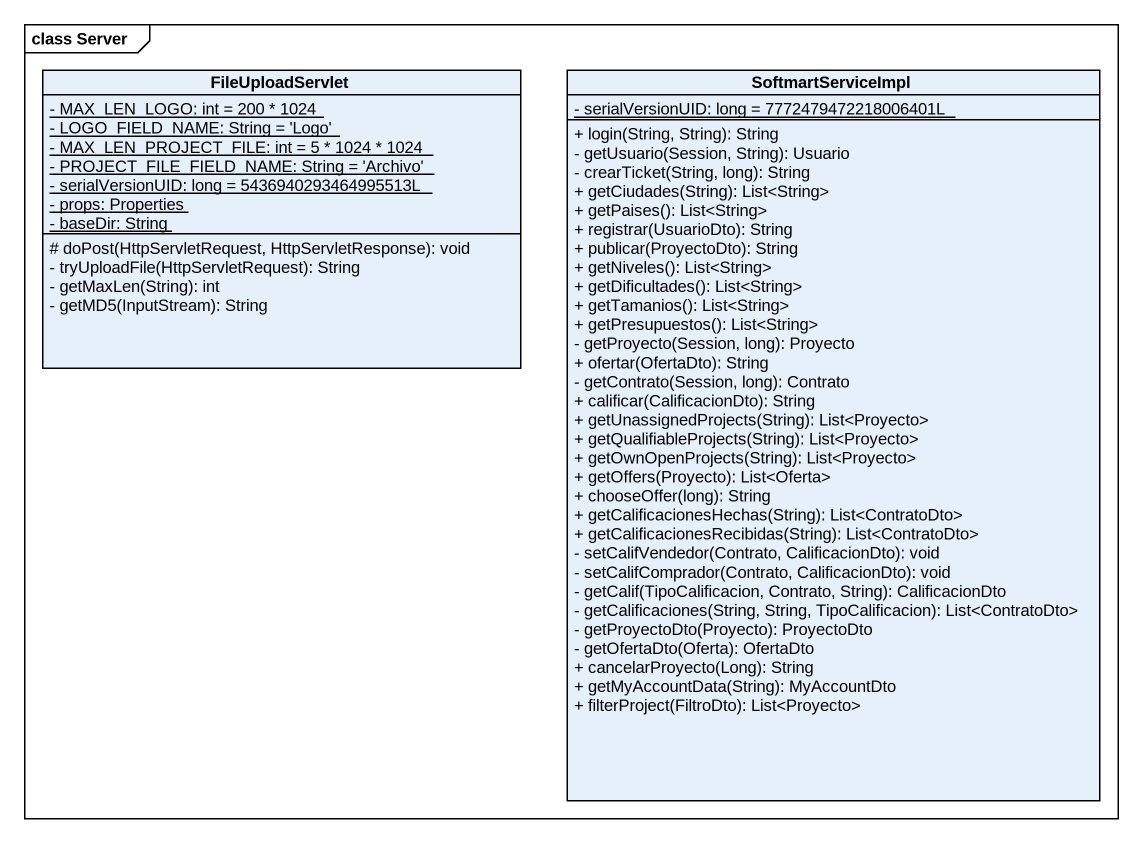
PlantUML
@startuml
mainframe class Server
hide circle
hide empty members
skinparam classAttributeIconSize 0
class FileUploadServlet {
  {static} - MAX_LEN_LOGO: int = 200 * 1024
  {static} - LOGO_FIELD_NAME: String = 'Logo'
  {static} - MAX_LEN_PROJECT_FILE: int = 5 * 1024 * 1024
  {static} - PROJECT_FILE_FIELD_NAME: String = 'Archivo'
  {static} - serialVersionUID: long = 5436940293464995513L
  {static} - props: Properties
  {static} - baseDir: String
  # doPost(HttpServletRequest, HttpServletResponse): void
  - tryUploadFile(HttpServletRequest): String
  - getMaxLen(String): int
  - getMD5(InputStream): String
}
class SoftmartServiceImpl {
  {static} - serialVersionUID: long = 7772479472218006401L
  + login(String, String): String
  - getUsuario(Session, String): Usuario
  - crearTicket(String, long): String
  + getCiudades(String): List<String>
  + getPaises(): List<String>
  + registrar(UsuarioDto): String
  + publicar(ProyectoDto): String
  + getNiveles(): List<String>
  + getDificultades(): List<String>
  + getTamanios(): List<String>
  + getPresupuestos(): List<String>
  - getProyecto(Session, long): Proyecto
  + ofertar(OfertaDto): String
  - getContrato(Session, long): Contrato
  + calificar(CalificacionDto): String
  + getUnassignedProjects(String): List<Proyecto>
  + getQualifiableProjects(String): List<Proyecto>
  + getOwnOpenProjects(String): List<Proyecto>
  + getOffers(Proyecto): List<Oferta>
  + chooseOffer(long): String
  + getCalificacionesHechas(String): List<ContratoDto>
  + getCalificacionesRecibidas(String): List<ContratoDto>
  - setCalifVendedor(Contrato, CalificacionDto): void
  - setCalifComprador(Contrato, CalificacionDto): void
  - getCalif(TipoCalificacion, Contrato, String): CalificacionDto
  - getCalificaciones(String, String, TipoCalificacion): List<ContratoDto>
  - getProyectoDto(Proyecto): ProyectoDto
  - getOfertaDto(Oferta): OfertaDto
  + cancelarProyecto(Long): String
  + getMyAccountData(String): MyAccountDto
  + filterProject(FiltroDto): List<Proyecto>
}
@enduml
